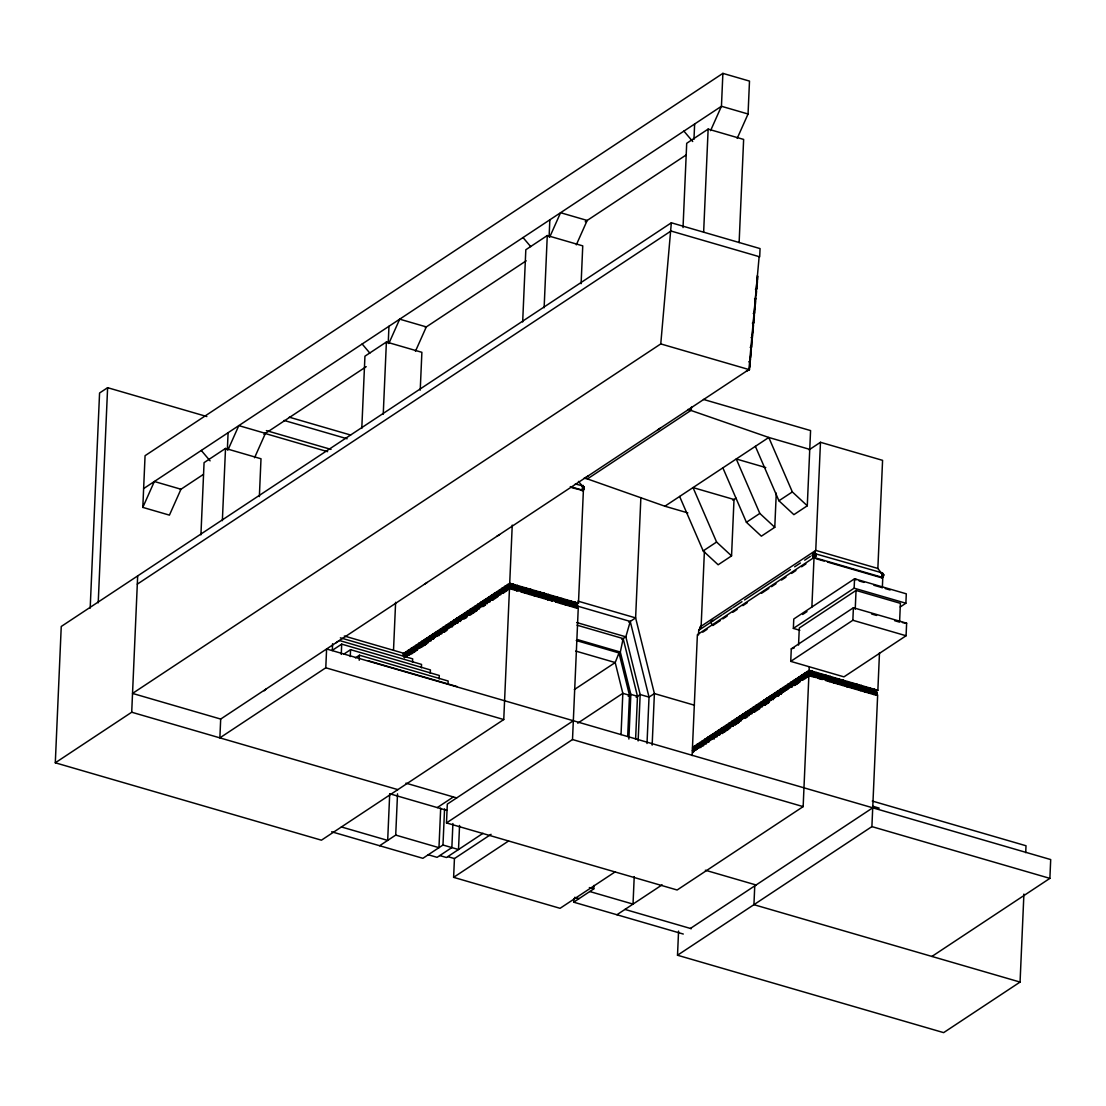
<?xml version="1.0" encoding="UTF-8"?>
<svg xmlns="http://www.w3.org/2000/svg" width="1106" height="1106" viewBox="0 0 1106 1106"><rect width="100%" height="100%" fill="white"/><g stroke="black" fill="none" stroke-linecap="round" stroke-linejoin="round"><path stroke-width="1.5" d="M813.38 557.631C816.034 557.963 813.256 553.083 815.329 553.429C816.491 554.493 815.855 557.742 814.306 557.908C808.514 554.631 818.495 550.802 814.666 557.922M749.688 367.303L750.02 363.667M750.131 362.464L750.462 358.828M750.559 357.625L750.891 353.989M751.002 352.786L751.333 349.164M751.444 347.948L751.776 344.325M751.873 343.109L752.204 339.487M752.315 338.27L752.647 334.648M752.757 333.431L753.089 329.809M753.2 328.606L753.518 324.97M753.628 323.768L753.96 320.132M754.071 318.929L754.403 315.293M754.513 314.09L754.831 310.454M754.942 309.251L755.274 305.629M755.384 304.413L755.716 300.791M755.827 299.574L755.882 298.261L754.555 298.938M756.255 294.735L756.587 291.113M756.698 289.896L757.029 286.274M757.14 285.072L757.472 281.436M757.569 280.233L757.9 276.597M573.323 720.739L447.308 804.117L446.492 822.919L572.507 739.541L578.258 607.927L509.507 587.936L503.755 719.55L321.431 840.187L55.3 762.794L61.245 626.48L671.342 222.79L760.057 248.587L759.698 256.813L670.983 231.016L137.31 584.148M90.18 608.162L99.568 393.003L107.614 387.681L206.85 416.547M98.213 602.839L107.614 387.681M55.3 762.794L131.711 712.223L137.669 575.922M142.812 507.391L154.356 481.497L180.969 489.239L169.425 515.133L142.812 507.391L145.066 455.7L722.882 73.369L749.495 81.097L748.057 114.001L737.19 138.374M200.919 534.862L204.071 462.64L225.513 448.442L261.002 458.769L259.357 496.594M222.361 520.677L225.513 448.442M227.352 449.796L228.099 432.709M759.145 256.661L748.914 369.542L220.688 719.066L219.873 737.868L325.786 667.789L503.755 719.55M325.786 667.789L326.602 648.987L1050.7 859.569L1049.884 878.371L931.902 956.441M332.312 650.563L332.602 643.72M341.256 654.42L341.699 644.134L430.414 669.932L430.262 673.36M350.27 656.563L350.574 649.678L439.289 675.476L439.137 678.918M361.786 428.423L364.939 356.187L386.395 342.003L421.884 352.316L420.225 390.155M359.229 660.254L359.45 655.222L448.151 681.02L448.013 684.379M383.243 414.225L386.395 342.003M388.22 343.358L388.966 326.256M393.515 650.162L395.616 602.3M389.699 793.942L387.681 840.408L341.367 826.942M379.635 845.731L395.713 835.085L397.524 793.845M403.649 656.77L403.801 653.314L344.298 636.005M412.524 662.273L412.676 658.858L340.385 637.83M421.386 667.817L421.538 664.402L339.404 640.512M440.686 808.14L438.971 847.666L395.713 835.085M331.662 831.781L422.879 858.311L442.981 845.012L444.557 808.915M452.907 823.528L451.856 847.583L437.105 857.344L428.243 854.758M615.033 871.943L560.065 908.316L453.612 877.348L454.442 858.56L491.078 834.311M459.557 825.463L458.506 849.519L442.981 845.012M413.52 650.217L412.082 653.452L408.487 650.204L405.598 656.688L403.123 653.757L509.714 583.235L512.244 525.115M576.475 608.051L576.682 603.351L510.143 583.996L509.949 588.696L518.05 591.06M522.668 321.97L525.82 249.749L547.276 235.55L582.751 245.864L581.106 283.703M544.124 307.772L547.276 235.55M549.101 236.905L549.848 219.818M575.576 605.134L578.466 603.226L583.387 490.414L570.295 486.612M683.287 934.045L573.682 902.178L573.834 898.736M573.682 902.178L593.798 888.865L593.95 885.422M621.033 734.578L622.83 693.324L615.199 662.549L618.987 652.941L576.24 640.512M627.683 736.513L629.494 695.259L618.987 652.941M628.872 739.057L630.835 694.374L620.328 652.056L623.162 638.591L577.042 625.18M640.872 497.603L635.618 617.895L654.393 693.573L652.153 745.126M635.604 739.278L637.485 696.31L623.162 638.591M638.134 740.937L640.167 694.54L625.844 636.821L630.254 621.448L577.484 606.102M634.222 876.616L633.019 904.1L589.775 891.533M647.01 743.509L649.028 697.112L630.254 621.448M671.342 222.79L660.766 343.911L132.54 693.421L220.688 719.066M683.024 227.56L686.702 143.296L708.144 129.098L743.633 139.425L739.126 242.601M693.96 139.397L694.637 124.01M691.444 407.049L691.305 410.174L587.41 478.926L584.092 478.165M703.637 232.274L708.144 129.098M1023.907 894.077L1020.064 982.073L943.639 1032.631L677.508 955.238L678.572 931.086M692.121 755.605L692.259 752.177L808.901 675.006L877.652 694.997L871.901 826.611L677.508 955.238M693.033 749.384L694.153 749.716L693.421 751.333L692.315 751.002L692.425 748.651L693.531 748.983M695.743 748.43L692.467 747.476L697.388 634.678L814.03 557.493L882.782 577.498L882.339 587.742M722.882 73.369L721.444 106.273L710.577 130.646M693.379 752.509L693.573 747.808L809.551 671.079L876.076 690.42L875.869 695.121L825.56 680.494M698.508 634.996L698.716 630.296L701.135 626.245M701.107 626.867L704.411 551.037M731.55 555.903L734.011 499.497L693.033 487.594L716.591 542.037L731.55 555.903L718.14 564.779L703.181 550.912L679.623 496.456M754.762 885.699L753.933 904.68L1020.064 982.073M722.868 467.852L746.412 522.295L761.37 536.175L774.781 527.299L776.274 493.11M790.735 661.374L791.288 648.849L853.403 607.747L906.63 623.217L906.077 635.756L843.961 676.858L790.735 661.374L852.85 620.272L906.077 635.756M799.832 630.282L793.361 628.402L793.776 619.001L854.551 578.784L906.298 593.825L905.883 603.226L900.229 606.973M798.546 645.088L799.292 627.987L856.044 590.438L900.408 603.337L899.579 622.139L894.657 620.701M755.37 446.34L778.928 500.783L793.887 514.663L807.283 505.788L810.574 430.58L703.457 399.432M446.492 822.919L677.135 889.998L803.15 806.62L808.901 675.006M692.467 747.476L809.108 670.305L809.26 666.89M811.873 607.07L814.03 557.493M803.606 679.568L809.343 675.78L809.551 671.079M827.454 562.042L880.998 577.609C883.265 577.926 884.496 574.36 881.206 572.908L877.86 568.456L882.574 460.345L820.472 442.289L815.758 550.401L814.099 553.484L814.306 557.908M793.361 628.402L854.136 588.185L854.551 578.784M852.85 620.272L853.403 607.747M855.878 580.014L855.906 579.24M855.228 609.24L856.044 590.438M874.97 692.204L877.86 690.296L879.491 652.692M1025.704 852.657L1026.009 845.758L872.288 801.048M814.002 557.963C809.938 555.931 816.67 551.825 813.076 553.802M746.218 371.326L749.467 369.708L757.444 275.408M571.871 487.705L581.95 490.235L582.724 485.907L575.314 483.958M881.689 576.862L881.869 572.784L816.297 554.037M583.83 489.419L584.009 487.11L581.811 485.838L583.387 486.211L584.3 488.313L582.254 490.566L583.83 489.419L583.678 487.58L578.452 481.387M583.94 486.861L583.678 487.58M882.298 573.544L881.206 572.908L883.639 574.761L882.602 577.387M227.947 449.99L238.813 425.616L265.426 433.358L254.56 457.732M388.828 343.537L399.695 319.164L426.308 326.906L415.441 351.279M549.71 237.085L560.576 212.711L587.189 220.453L576.323 244.827M405.197 652.996L405.1 655.346L405.197 652.996L406.372 653.895L404.52 657.697M406.925 652.305L405.805 651.987L404.367 655.222L405.653 655.512M405.764 653.162L404.478 654.614M407.16 652.844L408.446 651.379L408.335 653.729L407.16 652.844L408.335 653.729M407.713 652.996L408.446 651.379M407.782 653.577L407.879 651.227M407.188 655.927L408.155 653.77L407.049 653.452M405.805 651.987L409.4 655.236L411.736 650.342L411.114 649.609L409.842 651.061L411.017 651.959L409.732 651.669M408.28 654.904L411.169 648.434L412.275 648.752M410.395 651.227L411.114 649.609M410.464 651.793L410.561 649.443M413.243 647.674L413.146 650.024L413.243 647.674L414.418 648.572L413.699 650.19L412.414 649.899M412.082 653.452L410.962 653.134L413.851 646.664L414.957 646.982M413.699 650.19L413.796 647.84M415.206 647.522L416.381 648.406L415.206 647.522L415.925 645.904L417.1 646.789L414.75 651.683L411.169 648.434M413.644 651.365L416.533 644.881L418.884 646.678L417.432 649.913L413.851 646.664M415.759 647.674L416.478 646.056M415.828 648.254L415.925 645.904M418.607 644.121L418.51 646.471L418.607 644.121L419.782 645.019L419.063 646.637L417.778 646.346M416.326 649.581L419.215 643.111L420.321 643.429M419.063 646.637L419.16 644.286M421.289 642.351L421.192 644.701L421.289 642.351L422.464 643.25L420.598 647.051M420.114 648.13L419.008 647.812L421.898 641.342L425.478 644.591L427.828 639.697L426.653 638.798L426.557 641.148L426.653 638.798M420.46 644.577L421.745 644.867L421.842 642.517M423.252 642.199L424.524 640.733L424.428 643.084L423.252 642.199L424.524 640.733M425.686 639.89L424.58 639.558L421.69 646.042L419.215 643.111M423.875 642.932L423.971 640.581M423.28 645.282L424.248 643.125L423.142 642.807M425.478 644.591L424.372 644.259L427.262 637.789L429.612 639.572L428.16 642.807L424.58 639.558M425.81 641.024L427.11 641.314L427.206 638.964M429.335 637.028L428.616 638.646L429.792 639.545L430.51 637.927L429.335 637.028L430.51 637.927M427.054 642.489L429.944 636.019L431.05 636.337M429.169 638.812L429.888 637.194M429.239 639.379L429.958 637.761M431.299 636.876L432.474 637.761L431.299 636.876L432.017 635.259L433.193 636.144L430.842 641.038L427.262 637.789M429.736 640.72L432.626 634.236L433.732 634.567M431.852 637.042L432.57 635.411M431.921 637.609L432.017 635.259M434.699 633.475L434.589 635.826L434.699 633.475L435.875 634.374L435.156 635.991L433.856 635.701M433.524 639.268L432.418 638.936L435.308 632.466L437.644 634.25L436.69 636.406M435.156 635.991L435.252 633.641M434.008 638.19L434.962 636.033M436.663 633.323L437.935 631.872L437.824 634.222L436.663 633.323L437.824 634.222M439.096 631.014L437.99 630.697L435.1 637.167L432.626 634.236M437.216 633.489L437.935 631.872M437.271 634.056L437.382 631.706M440.064 629.936L439.953 632.286L440.064 629.936L441.239 630.821L440.506 632.438L439.22 632.162M440.326 632.48L438.888 635.715L437.782 635.397L440.672 628.913L443.188 630.669L443.299 628.319L442.027 629.784L442.635 630.503L442.746 628.153M440.506 632.438L440.617 630.088M443.008 630.71L441.57 633.945L440.465 633.614L443.354 627.143L444.46 627.461M443.299 628.319L442.027 629.784M444.695 628.001L445.981 626.549L445.87 628.899L444.695 628.001L445.87 628.899M444.584 628.609L445.69 628.927L444.253 632.162L443.147 631.844L446.022 625.374L448.372 627.157L446.935 630.392L444.087 632.273M445.262 628.167L445.981 626.549M445.317 628.733L445.428 626.383M448.11 624.614L447.377 626.231L448.552 627.116L449.271 625.498L448.11 624.614L449.271 625.498M449.824 623.922L448.704 623.59L445.829 630.074L443.354 627.143M447.93 626.397L448.663 624.766M447.999 626.964L448.718 625.346M450.792 622.83L450.681 625.18L450.792 622.83L451.953 623.729L451.234 625.346L449.948 625.056M452.506 622.139L451.386 621.821L448.511 628.291L446.022 625.374M451.234 625.346L451.345 622.996M450.101 627.544L451.054 625.388M455.188 620.369L452.299 626.839L451.193 626.521L454.068 620.051L456.419 621.835L455.451 623.991M453.294 622.844L453.46 621.06L454.635 621.959L453.916 623.577L452.741 622.678L453.916 623.577M453.363 623.411L454.082 621.793M456.142 619.291L456.045 621.641L456.142 619.291L457.317 620.176L456.598 621.793L455.313 621.517M457.856 618.6L456.75 618.268L453.861 624.752L451.386 621.821M456.598 621.793L456.709 619.443M459.101 620.065L457.663 623.3L456.543 622.968L459.432 616.498L461.962 618.254L462.059 615.904L460.787 617.355L461.962 618.254M458.658 619.291L458.824 617.507L459.999 618.406L459.28 620.024L458.105 619.139L459.28 620.024M458.727 619.858L459.446 618.24M463.22 615.047L462.114 614.729L459.225 621.199L456.75 618.268M462.059 615.904L460.787 617.355M461.409 618.088L461.506 615.738M460.345 621.517L461.783 618.282L460.677 617.964M465.695 617.978L467.147 614.742L464.796 612.945L461.907 619.429L459.432 616.498M464.644 616.471L464.188 613.968L465.363 614.853L464.644 616.471L463.359 616.194M464.81 614.701L464.022 615.752M463.497 618.669L464.465 616.512M466.87 612.185L466.151 613.816L467.326 614.701L468.045 613.083L466.87 612.185L468.045 613.083M468.585 611.494L467.479 611.176L464.589 617.646L462.114 614.729M466.704 613.968L467.423 612.351M466.773 614.535L467.492 612.918M471.267 609.724L470.161 609.406L467.271 615.876L464.796 612.945M469.386 612.199L469.552 610.415L470.727 611.314L470.009 612.931L468.833 612.033L470.009 612.931M469.456 612.765L470.174 611.148M468.861 615.116L469.829 612.959L468.723 612.641M471.515 610.263L472.787 608.812L472.691 611.148L471.515 610.263L472.691 611.148M472.511 611.189L471.059 614.424L469.953 614.106L472.843 607.636L475.193 609.42L473.741 612.655L470.161 609.406M472.068 610.429L472.787 608.812M472.138 610.996L472.234 608.646M472.635 612.323L475.525 605.853L476.631 606.185M474.75 608.646L474.916 606.876L476.092 607.761L475.373 609.378L474.198 608.494L475.373 609.378M474.82 609.226L475.539 607.595M476.88 606.71L478.151 605.259L478.055 607.609L476.88 606.71L478.055 607.609M477.875 607.636L476.423 610.871L475.317 610.553L478.207 604.083L480.737 605.839L481.456 604.208L480.281 603.323L481.456 604.208M477.433 606.876L478.151 605.259M477.502 607.443L477.598 605.093M481.995 602.632L480.889 602.314L477.999 608.784L475.525 605.853M480.834 603.489L479.562 604.941L480.184 605.673L480.903 604.056M479.105 609.102L480.557 605.867M482.244 603.171L483.516 601.705L483.419 604.056L482.244 603.171L483.419 604.056M480.889 602.314L484.469 605.563L485.907 602.314L483.571 600.53L480.681 607.014L478.207 604.083M482.797 603.323L483.516 601.705M482.852 603.904L482.963 601.553M482.271 606.254L483.225 604.097L482.119 603.765M483.363 605.231L486.253 598.761L487.359 599.079M486.087 602.286L485.645 599.77L486.82 600.669L486.087 602.286L484.801 601.996M485.534 602.12L486.267 600.503M488.327 598L488.216 600.351L488.327 598L489.502 598.885L488.769 600.517L487.483 600.226M490.041 597.309L488.935 596.991L486.046 603.461L483.571 600.53M488.769 600.517L488.88 598.166M487.152 603.779L488.119 601.623M490.165 598.443L491.271 598.775L489.834 602.01L488.728 601.692L491.617 595.208L492.723 595.54L493.953 596.991L492.516 600.24M490.843 598L491.009 596.231L492.184 597.116L491.451 598.733L490.29 597.848L491.451 598.733M490.898 598.581L491.617 596.95M493.691 594.447L493.58 596.798L493.691 594.447L494.866 595.346L494.133 596.964L492.847 596.673M495.405 593.756L494.285 593.438L491.41 599.908L488.935 596.991M494.133 596.964L494.244 594.613M494.285 593.438L497.88 596.687L500.216 591.793L499.055 590.908L498.322 592.526L499.497 593.41L496.967 591.669L494.092 598.139L491.617 595.208M496.815 595.194L496.373 592.678L497.534 593.563L496.815 595.194L495.529 594.904M496.981 593.41L496.193 594.461M495.682 597.378L496.635 595.222M496.774 596.369L499.649 589.885L500.769 590.217M499.608 591.06L498.322 592.526M498.944 593.258L499.055 590.908M503.451 588.433L502.331 588.115L499.456 594.586L496.967 591.669M502.179 591.641L501.723 589.125L502.898 590.023L502.179 591.641L500.894 591.351M502.345 589.857L501.557 590.908M500.562 594.917L502 591.669M504.405 587.355L504.308 589.705L504.405 587.355L505.58 588.24L503.244 593.134L499.649 589.885M502.124 592.816L505.013 586.346L507.364 588.129L505.926 591.364M503.576 589.581L504.861 589.871L504.972 587.521M539.438 596.646L535.207 590.645L530.576 594.06L526.345 588.074L521.037 591.931L521.7 591.489L517.47 585.489L512.161 589.346L507.695 584.562L504.806 591.046L502.331 588.115M507.543 588.088L507.087 585.586L508.262 586.47L507.543 588.088L507.709 586.304M508.608 589.595L507.488 589.263L508.94 586.028L507.695 584.562M509.078 588.503L510.046 586.346L513.032 584.203L517.262 590.189L516.599 590.632L512.368 584.645M575.618 607.858L577.249 605.259L575.134 602.258L574.456 602.701L577.691 606.019L576.848 608.245M692.315 751.002L694.485 746.149L695.591 746.481L694.623 748.638M693.711 748.942L693.877 747.172L695.052 748.057L694.333 749.674L693.158 748.79L694.333 749.674M693.766 749.522L694.499 747.891M695.84 747.006L697.015 747.905L695.84 747.006L696.559 745.389L697.734 746.287L695.868 750.089M700.416 744.504L699.241 743.619L700.416 744.504L699.683 746.135L697.167 744.379L694.278 750.85L692.425 748.651M696.393 747.172L697.112 745.555M696.448 747.739L696.559 745.389M700.955 742.928L699.849 742.61L696.96 749.08L694.485 746.149M699.794 743.785L698.522 745.237L699.683 746.135M699.13 745.969L699.863 744.352M698.55 748.32L699.504 746.163L698.398 745.845M701.923 741.85L701.812 744.2L701.923 741.85L703.098 742.734L700.748 747.628M703.637 741.158L702.531 740.826L699.642 747.31L697.167 744.379M701.08 744.062L702.365 744.352L702.476 742.002M704.868 742.61L703.43 745.859L702.324 745.527L705.199 739.057L707.55 740.84L706.444 740.522M705.047 742.582L704.605 740.066L705.78 740.965L705.047 742.582L703.762 742.292M705.213 740.799L704.439 741.85M707.287 738.296L706.554 739.914L707.729 740.813L707.287 738.296L707.895 739.029M706.112 744.075L709.001 737.605L707.881 737.287L705.006 743.757L702.531 740.826M707.121 740.08L707.84 738.462M708.794 742.306L707.688 741.988L710.564 735.504L714.158 738.753L715.596 735.518L714.49 735.2M710.411 739.029L709.969 736.527L711.13 737.412L710.411 739.029L709.126 738.739M710.577 737.26L709.789 738.296M709.278 741.227L710.232 739.071M712.637 734.743L712.54 737.094L712.637 734.743L713.812 735.642L711.96 739.458M714.365 734.052L713.246 733.734L710.37 740.204L707.881 737.287M711.808 736.969L713.093 737.26L713.204 734.909M714.158 738.753L713.038 738.435L715.928 731.965L718.458 733.707L717.172 733.416M715.153 734.757L715.319 732.974L716.494 733.872L715.776 735.49L714.6 734.591L715.776 735.49M715.223 735.324L715.941 733.707M718.001 731.204L717.905 733.555L718.001 731.204L719.177 732.089L716.84 736.983L713.246 733.734M715.72 736.665L718.61 730.181L719.716 730.513M718.554 731.356L717.282 732.822M722.398 728.73L721.292 728.412L718.402 734.882L715.928 731.965M721.14 731.937L720.683 729.421L721.859 730.319L721.14 731.937L719.854 731.647M721.306 730.154L720.518 731.204M719.522 735.213L720.96 731.965M722.647 729.269L723.822 730.167L722.647 729.269L723.365 727.651L724.541 728.55L722.19 733.43L718.61 730.181M721.084 733.112L723.974 726.642L726.324 728.425L724.872 731.66L721.292 728.412M723.2 729.435L723.918 727.817M723.269 730.001L723.365 727.651M723.766 731.343L726.656 724.859L727.762 725.19M726.504 728.384L726.048 725.882L727.223 726.766L726.504 728.384L725.218 728.094M725.951 728.232L726.67 726.614M728.73 724.098L728.633 726.448L728.73 724.098L729.905 724.997L727.554 729.891L723.974 726.642M726.448 729.559L729.338 723.089L732.919 726.338L735.269 721.444L734.094 720.559L733.997 722.909L734.094 720.559M727.9 726.324L729.186 726.614L729.283 724.264M730.582 724.554L731.688 724.872L730.237 728.107L729.13 727.789L732.02 721.319L733.126 721.637M731.246 724.112L731.412 722.329L732.587 723.227L731.868 724.845L730.693 723.946L731.868 724.845M731.315 724.679L732.034 723.061M732.919 726.338L731.813 726.02L734.702 719.536L737.232 721.292L737.951 719.674L736.776 718.776L737.951 719.674M733.25 722.771L734.55 723.061L734.647 720.711M735.932 721.001L737.052 721.319L735.601 724.568L734.495 724.236L737.384 717.766L738.49 718.084M737.329 718.941L736.057 720.393L737.232 721.292M736.679 721.126L737.398 719.508M739.458 717.006L739.361 719.356L739.458 717.006L740.633 717.905L738.283 722.785L734.702 719.536M737.177 722.467L740.066 715.997L741.172 716.315M738.614 719.232L739.914 719.522L740.011 717.172M742.416 717.78L740.965 721.015L739.859 720.697L742.748 714.213L745.085 715.997L743.979 715.679M742.596 717.739L742.14 715.236L743.315 716.121L742.596 717.739L741.297 717.448M742.762 715.969L741.974 717.006M744.822 713.453L744.711 715.803L744.822 713.453L745.997 714.352L744.131 718.167M746.536 712.762L745.43 712.444L742.541 718.914L740.066 715.997M744.656 715.236L745.375 713.619M747.767 714.227L746.329 717.462L745.223 717.144L748.112 710.674L750.449 712.458M747.946 714.2L747.504 711.683L748.679 712.582L747.946 714.2L746.661 713.909M748.126 712.416L747.338 713.467M750.186 709.914L750.075 712.264L750.186 709.914L751.361 710.799L749.011 715.693L745.43 712.444M747.905 715.375L750.794 708.891L751.9 709.223M749.343 712.126L750.628 712.416L750.739 710.066M752.025 710.356L753.131 710.674L751.693 713.923L750.587 713.591L753.462 707.121L754.582 707.439M752.702 709.914L752.868 708.13L754.043 709.029L753.31 710.646L752.135 709.748L753.31 710.646M752.757 710.481L753.476 708.863M755.55 706.361L755.439 708.711L755.55 706.361L756.711 707.259L754.375 712.14M757.264 705.669L756.145 705.351L753.269 711.822L750.794 708.891M754.707 708.587L755.992 708.877L756.103 706.527M760.071 705.034L761.177 705.351L758.827 703.568L755.951 710.052L753.462 707.121M758.675 707.093L758.232 704.591L759.393 705.476L758.675 707.093L757.389 706.803M758.84 705.324L758.052 706.361M757.541 709.292L758.495 707.135M760.9 702.808L760.181 704.425L761.357 705.324L760.9 702.808L761.522 703.54M762.628 702.116L759.739 708.6L758.633 708.269L761.509 701.798L763.859 703.582L762.891 705.739M760.734 704.591L761.467 702.974M763.582 701.038L762.863 702.656L764.039 703.554L764.758 701.937L763.582 701.038L764.758 701.937M762.421 706.817L761.301 706.499L764.191 700.029L765.297 700.347M763.417 702.822L764.149 701.204M763.486 703.388L764.205 701.771M765.546 700.886L766.721 701.771L765.546 700.886L766.264 699.269L767.44 700.153L765.103 705.047L761.509 701.798M763.983 704.729L766.873 698.245L769.223 700.029L767.785 703.278M766.099 701.038L766.817 699.421M766.168 701.619L766.264 699.269M768.228 699.103L769.5 697.651L769.403 700.001L768.228 699.103L769.403 700.001M770.661 696.794L769.555 696.476L766.665 702.946L764.191 700.029M768.781 699.269L769.5 697.651M768.85 699.835L768.947 697.485M771.629 695.715L771.532 698.066L771.629 695.715L772.804 696.614L770.937 700.416M774.767 696.448L773.592 695.563L774.864 694.098L774.767 696.448L772.237 694.706L769.347 701.176L766.873 698.245M770.799 697.941L772.085 698.232L772.182 695.881M776.993 692.162L776.896 694.513L776.274 693.78L777.546 692.328L777.449 694.679L774.919 692.923L772.029 699.407L769.555 696.476M774.864 694.098L773.592 695.563M774.214 696.296L774.311 693.946M773.135 699.725L774.587 696.49L773.481 696.172M778.707 691.471L777.601 691.153L774.712 697.623L772.237 694.706M777.546 692.328L776.274 693.78M778.956 692.01L780.228 690.559L780.131 692.909L778.956 692.01L780.131 692.909M779.951 692.937L778.5 696.172L777.394 695.854L780.283 689.384L781.389 689.702M779.509 692.176L780.228 690.559M779.578 692.743L779.675 690.393M781.638 690.241L782.813 691.126L781.638 690.241L782.357 688.623L783.532 689.508L782.357 688.623M781.182 694.402L784.071 687.932L782.965 687.6L780.076 694.084L777.601 691.153M782.191 690.393L782.91 688.775M782.26 690.974L782.979 689.356M784.32 688.457L785.592 687.006L785.495 689.356L784.32 688.457L785.495 689.356M787.997 687.614L785.647 685.831L782.758 692.301L780.283 689.384M784.873 688.623L785.592 687.006M784.942 689.19L785.039 686.84M784.348 691.554L785.315 689.397M787.721 685.07L787.624 687.42L787.721 685.07L788.896 685.969L787.03 689.771M789.435 684.379L788.329 684.061L785.44 690.531L782.965 687.6M786.878 687.296L788.177 687.586L788.274 685.236M789.684 684.918L790.956 683.453L790.859 685.803L789.684 684.918L790.859 685.803M792.117 682.609L791.011 682.278L788.122 688.762L785.647 685.831M790.237 685.07L790.956 683.453M790.292 685.651L790.403 683.301M793.085 681.517L792.974 683.867L793.085 681.517L794.26 682.416L793.541 684.033L792.242 683.743M793.348 684.075L791.91 687.31L790.804 686.978L793.693 680.508L794.799 680.826M793.541 684.033L793.638 681.683M795.767 679.748L795.656 682.098L795.767 679.748L796.942 680.646L796.209 682.264L794.924 681.973M796.514 681.213L797.481 679.056L796.375 678.738L793.486 685.208L791.011 682.278M794.592 685.526L795.56 683.37M797.73 679.596L799.002 678.13L798.891 680.48L797.73 679.596L798.891 680.48M797.606 680.204L798.712 680.522L797.274 683.757L796.168 683.439L799.057 676.955L802.638 680.204L799.057 676.955M798.283 679.748L799.002 678.13M798.338 680.328L798.449 677.978M801.131 676.195L800.398 677.812L801.573 678.711L802.306 677.093L801.131 676.195L802.306 677.093M801.394 678.752L799.956 681.987L798.85 681.655L801.726 675.185L802.845 675.503M800.965 677.978L801.684 676.36M801.02 678.545L801.739 676.927M801.532 679.886L804.408 673.416L808.002 676.665L809.44 673.43L812.426 671.273L816.657 677.259L821.302 673.858L825.532 679.844L830.177 676.43L834.408 682.43L839.039 679.015L843.27 685.001L847.915 681.6L852.145 687.586L856.791 684.172L861.021 690.158L865.652 686.757L869.883 692.743L874.528 689.328L876.643 692.328L873.657 694.471L869.427 688.485L870.09 688.043L874.321 694.029M804.256 676.941L803.813 674.425L804.974 675.324L804.256 676.941L802.97 676.651M804.421 675.158L803.647 676.208M803.122 679.125L804.076 676.969M805.762 674.273L807.048 672.807L806.938 675.158L805.762 674.273L806.938 675.158M805.652 674.881L806.758 675.199L805.32 678.434L804.214 678.116L807.09 671.632L811.555 676.416L816.864 672.559L821.094 678.559L820.431 679.001L816.2 673.015L816.864 672.559M806.315 674.425L807.048 672.807M806.385 675.006L806.495 672.655M808.002 676.665L806.896 676.333L808.334 673.098L807.09 671.632M876.118 695.259L877.086 693.089L875.841 691.637M814.68 553.567L815.025 553.373M582.378 486.087L583.346 486.986M583.871 488.202L581.811 485.838M583.927 488.838C581.244 480.557 585.682 489.474 581.604 490.539M582.724 490.552L582.295 489.778M583.208 490.304L584.231 488.023L583.056 487.304M583.581 489.93L582.821 488.603M881.772 573.157L883.376 574.816L881.579 577.705M882.74 574.055L882.325 573.005M883.072 574.65L882.961 573.475L881.206 572.908M883.279 575.272L883.335 573.945M883.321 575.908L883.556 574.484L881.689 572.811M882.118 577.622L883.625 575.092L882.132 572.88M508.94 586.028L510.046 586.346L513.032 584.203M511.829 586.235L513.322 585.157L514.373 586.65C512.672 589.747 510.82 583.622 513.212 587.507M512.88 587.728L514.373 586.65M516.253 587.521L517.76 586.443L518.811 587.95L517.318 589.014L516.253 587.521L517.76 586.443M516.599 590.632L521.908 586.788L526.138 592.775L525.461 593.217L521.23 587.231L521.908 586.788M520.691 588.807L522.184 587.742L523.249 589.235L521.755 590.314L520.691 588.807L521.755 590.314M525.129 590.106L526.622 589.028L527.686 590.521L526.193 591.599L525.129 590.106L526.193 591.599M525.461 593.217L530.783 589.36L535.014 595.346L534.336 595.802L530.106 589.802L530.783 589.36M529.567 591.392L531.06 590.314L532.124 591.807L530.617 592.885L529.567 591.392L530.617 592.885M534.004 592.678L535.498 591.599L536.548 593.106L535.055 594.171L534.004 592.678L535.055 594.171M534.336 595.802L539.645 591.945L543.875 597.931L543.212 598.374L538.981 592.387L539.645 591.945M538.442 593.963L539.935 592.899L540.986 594.392L539.493 595.47L538.442 593.963L539.493 595.47M544.083 593.231L543.419 593.673L547.65 599.659L548.313 599.217L544.083 593.231L538.774 597.088L534.544 591.102L535.207 590.645M542.866 595.263L544.373 594.185L545.424 595.678L543.931 596.756L542.866 595.263L543.931 596.756M543.212 598.374L548.521 594.516L552.751 600.517L557.396 597.102L561.627 603.088L566.258 599.687L570.489 605.673L569.825 606.116L565.595 600.129L566.258 599.687M547.304 596.549L548.797 595.47L549.862 596.977L548.369 598.042L547.304 596.549L548.369 598.042M547.65 599.659L552.959 595.816L557.189 601.802L561.82 598.387L566.051 604.388L565.387 604.83L561.157 598.83L558.834 600.544L559.512 600.102M551.742 597.834L553.235 596.77L554.3 598.263L552.806 599.341L551.742 597.834L552.806 599.341M557.396 597.102L552.074 600.959L521.299 592M556.18 599.134L557.673 598.056L558.737 599.549L557.23 600.627L556.18 599.134L557.23 600.627M560.618 600.42L562.111 599.341L563.161 600.848C561.461 603.931 559.622 597.821 562.014 601.692M561.668 601.913L563.161 600.848M565.055 601.705L566.548 600.641L567.599 602.134L566.106 603.212L565.055 601.705L566.548 600.641M565.387 604.83L570.696 600.973L574.926 606.959L574.263 607.401L570.032 601.415L570.696 600.973M569.479 603.005L570.986 601.927L572.037 603.42L570.544 604.498L569.479 603.005L570.544 604.498M569.825 606.116L575.134 602.258M573.917 604.291L575.41 603.212L576.475 604.719L574.982 605.784L573.917 604.291L574.982 605.784M574.263 607.401L577.249 605.259M808.334 673.098L809.44 673.43L812.426 671.273M811.223 673.305L812.716 672.227L813.767 673.72C812.412 676.236 809.924 672.725 812.716 672.227M812.274 674.798L813.767 673.72M815.661 674.591L817.154 673.513L818.205 675.019L816.712 676.084L815.661 674.591L816.712 676.084M820.085 675.877L821.592 674.812L822.643 676.305L821.15 677.384L820.085 675.877L821.15 677.384M820.431 679.001L825.74 675.144L829.97 681.13L834.615 677.729L838.846 683.715L843.477 680.301L847.708 686.301L847.044 686.743L842.813 680.743L843.477 680.301M824.523 677.176L826.016 676.098L827.081 677.591L825.588 678.669L824.523 677.176L825.588 678.669M828.961 678.462L830.454 677.384L831.518 678.89L830.025 679.955L828.961 678.462L830.025 679.955M833.399 679.748L834.892 678.683L835.956 680.176L834.449 681.255L833.399 679.748L834.449 681.255M837.836 681.047L839.33 679.969L840.38 681.462L838.887 682.54L837.836 681.047L838.887 682.54M842.274 682.333L843.767 681.255L844.818 682.761L843.325 683.826L842.274 682.333L843.325 683.826M846.698 683.619L848.205 682.554L849.256 684.047L847.763 685.126L846.698 683.619L847.763 685.126M847.044 686.743L852.353 682.886L856.583 688.872L861.228 685.471L865.459 691.457L870.09 688.043M851.136 684.918L852.629 683.84L853.694 685.333L852.201 686.411L851.136 684.918L852.201 686.411M856.791 684.172L853.791 686.328L854.468 685.886M855.574 686.204L857.067 685.126L858.132 686.619L856.638 687.697L855.574 686.204L856.638 687.697M861.228 685.471L858.228 687.614L858.906 687.172M860.012 687.49L861.505 686.411L862.569 687.918C860.855 691.015 859.016 684.89 861.408 688.762M861.062 688.983L862.569 687.918M864.45 688.775L865.943 687.711L866.993 689.204L865.5 690.282L864.45 688.775L865.943 687.711M868.887 690.075L870.381 688.997L871.431 690.49L869.938 691.568L868.887 690.075L869.938 691.568M873.311 691.361L874.818 690.282L875.869 691.789L874.376 692.854L873.311 691.361L874.376 692.854M143.628 488.603L721.444 106.273L748.057 114.001M180.333 489.668L203.393 474.405M263.905 434.368L366.21 366.667M425.298 327.583L526.152 260.836M585.24 221.739L686.107 155.006M264.154 690.835L266.283 688.9M332.312 650.342L341.699 644.134M343.869 654.116L350.574 649.678M355.427 657.876L359.45 655.222M403.123 653.757L404.243 654.075L510.143 583.996M404.381 657.489L509.507 587.936M411.155 654.061L416.879 650.273M421.179 647.439L426.902 643.651M464.133 619.014L466.995 617.12M469.856 615.226L477.018 610.484M482.741 606.696L485.603 604.802M492.764 600.074L497.064 597.226M502.788 593.438L507.073 590.59M517.47 585.489L516.806 585.931L520.332 590.922M517.318 589.014L516.599 587.3M526.345 588.074L525.668 588.516L529.898 594.503L530.576 594.06M587.41 478.926L664.886 506.216L768.781 437.464L809.758 449.382M548.521 594.516L547.843 594.959L552.074 600.959L552.751 600.517M553.235 596.77L554.3 598.263M555.074 598.802L554.396 599.245L556.512 602.245L557.189 601.802M561.627 603.088L560.949 603.53L556.719 597.544M566.106 603.212L565.387 601.484M732.891 500.244L736.043 498.156M809.025 449.865L820.472 442.289M703.181 550.912L716.591 542.037M746.412 522.295L759.822 513.433L774.781 527.299M778.928 500.783L792.338 491.921L807.283 505.788M628.913 622.332L635.618 617.895L577.899 601.111M621.821 639.489L625.844 636.821L576.751 622.554M574.318 689.591L615.199 662.549L575.77 651.075M699.835 627.102L815.758 550.401L877.86 568.456M698.716 630.296L722.011 614.881M723.048 614.189L731.992 608.272M733.071 607.567L741.974 601.678M744.518 599.977L790.444 569.604M794.633 566.825L800.412 562.995M804.656 560.189L810.394 556.387M437.285 807.587L453.363 796.942M702.794 632.148L707.093 629.314M712.817 625.526L720.379 620.521M722.84 618.89L727.14 616.056M732.863 612.268L737.163 609.42M742.886 605.632L747.186 602.784M761.495 593.314L768.85 588.447M771.518 586.678L775.983 583.733M781.541 580.056L785.951 577.125M791.564 573.42L795.933 570.53M801.587 566.784L805.915 563.922M577.733 723.172L622.83 693.324L629.494 695.259M628.153 696.158L630.835 694.374L637.485 696.31M636.144 697.195L640.167 694.54L649.028 697.112L654.393 693.573L694.444 705.213M802.68 614.452L806.993 611.604M483.018 833.302L446.451 857.509L439.787 855.574M453.612 877.348L508.58 840.989M722.011 733.555L729.172 728.826M734.896 725.038L739.181 722.19M744.919 718.402L747.78 716.508M754.942 711.766L759.228 708.932M764.951 705.144L769.251 702.296M795.02 685.25L799.32 682.402M817.154 673.513L818.205 675.019M821.302 673.858L820.638 674.301L824.164 679.291M825.74 675.144L825.062 675.586L829.293 681.572L829.97 681.13M826.016 676.098L827.081 677.591M830.177 676.43L829.5 676.872L833.73 682.872L834.408 682.43M834.615 677.729L833.938 678.172L838.168 684.158L838.846 683.715M834.892 678.683L835.956 680.176M839.039 679.015L838.376 679.457L842.606 685.444M843.767 681.255L844.818 682.761M847.915 681.6L847.251 682.043L850.777 687.033M852.353 682.886L851.675 683.328L855.906 689.315L856.583 688.872M852.629 683.84L853.694 685.333M861.505 686.411L862.224 688.139M865.652 686.757L864.989 687.199L869.219 693.186M861.021 690.158L860.344 690.614L856.113 684.614M865.5 690.282L864.781 688.554M865.459 691.457L864.781 691.9L860.551 685.914M870.381 688.997L871.431 690.49M874.528 689.328L873.864 689.785L877.086 693.089M616.927 914.745L662.107 884.855M690.393 928.459L872.731 807.809M582.088 490.276L583.871 488.368L582.917 486.253M755.426 289.274L756.753 288.597M753.241 313.454L754.568 312.777M752.357 323.132L753.684 322.454M751.043 337.634L752.37 336.957M750.172 347.312L751.499 346.634M748.859 361.828L750.186 361.15M812.703 554.175L815.786 553.968M812.454 554.687L815.896 554.452M812.357 555.267L815.91 555.032M812.398 555.903L815.841 555.668M812.606 556.525L815.675 556.318M812.938 557.12L815.454 556.954M582.198 490.345L584.106 488.631L582.973 487.94M582.281 490.497L583.47 489.93L582.586 489.225M791.288 648.849L794.163 648.019M814.514 553.359L813.325 554.908L814.154 557.922M902.399 622.567L906.63 623.217M814.859 553.373L815.592 553.622M687.987 409.414L768.781 437.464L792.338 491.921M660.766 343.911L749.467 369.708M660.42 428.105L657.738 429.888M765.767 467.562L736.264 458.976L759.822 513.433M588.033 475.995L585.351 477.778M664.886 506.216L687.821 512.894M816.09 558.737L824.205 561.101M859.141 580.968L864.035 582.392M873.823 585.24L881.98 587.604M885.242 588.558L890.136 589.982M289.302 417.197L350.643 435.031M284.118 420.446L347.118 438.764M854.136 588.185L905.883 603.226M266.38 430.607L331.026 449.409M264.749 433.372L327.597 451.663M871.652 614.024L876.588 615.448M499.553 534.557L496.857 536.327M509.714 583.235L578.466 603.226M809.108 670.305L877.86 690.296M575.341 604.235L577.691 606.019M875.8 692.812L876.408 693.545M577.014 606.461L576.945 605.894M555.378 601.913L574.857 607.581M809.343 675.78L814.21 677.19M817.458 678.13L822.325 679.554M506.258 587.798L507.364 588.129M800.288 678.42L801.573 678.711M498.212 593.12L499.318 593.452M795.048 681.365L796.209 682.264M789.56 685.526L790.679 685.844M427.165 582.447L424.469 584.231M781.513 690.849L782.633 691.167M479.437 605.549L480.737 605.839M776.163 694.388L777.449 694.679M474.073 609.088L475.193 609.42M577.581 639.614L620.328 652.056M768.117 699.711L769.223 700.029M466.041 614.411L467.326 614.701M762.753 703.264L764.039 703.554M452.63 623.286L453.736 623.604M447.266 626.839L448.552 627.116M441.902 630.379L443.188 630.669M436.538 633.932L437.644 634.25M431.174 637.485L432.294 637.803M428.492 639.254L429.792 639.545M722.536 729.877L723.642 730.195M415.096 648.13L416.202 648.448M403.137 655.499L403.082 654.932M338.671 640.996L335.975 642.78M872.648 806.219L879.229 808.127M368.312 660.766L457.027 686.563M572.507 739.541L803.15 806.62M871.901 826.611L1049.884 878.371M405.93 783.159L456.695 797.91M705.351 870.228L756.089 884.98M131.711 712.223L397.842 789.629M389.851 793.804L446.893 810.38M589.36 887.579L593.798 888.865M447.792 856.625L454.442 858.56M624.973 909.422L691.333 928.722M574.608 897.339L579.046 898.625M881.551 572.77L882.505 573.115M882.312 573.323L883.321 574.221M882.422 573.793C880.1 581.493 885.132 576.129 882.45 574.373M882.367 575.009L883.583 575.977L882.215 575.673M881.98 576.295L882.865 577L881.358 577.304M583.028 486.723L583.927 487.152M683.909 131.102L692.715 141.513M523.027 237.555L530.742 246.652M804.408 673.416L806.896 676.333M804.366 674.591L804.974 675.324M801.726 675.185L804.214 678.116M796.375 678.738L798.85 681.655M793.693 680.508L796.168 683.439M788.329 684.061L790.804 686.978M774.919 692.923L777.394 695.854M758.827 703.568L761.301 706.499M758.785 704.743L759.393 705.476M756.145 705.351L758.633 708.269M753.421 708.296L754.043 709.029M748.112 710.674L750.587 713.591M748.057 711.849L748.679 712.582M742.748 714.213L745.223 717.144M742.693 715.388L743.315 716.121M737.384 717.766L739.859 720.697M732.02 721.319L734.495 724.236M731.965 722.495L732.587 723.227M729.338 723.089L731.813 726.02M726.656 724.859L729.13 727.789M726.601 726.034L727.223 726.766M721.236 729.587L721.859 730.319M715.886 733.14L716.494 733.872M710.564 735.504L713.038 738.435M710.522 736.679L711.13 737.412M705.199 739.057L707.688 741.988M705.158 740.232L705.78 740.965M699.849 742.61L702.324 745.527M362.16 344.007L369.86 353.104M694.43 747.324L695.052 748.057M507.64 585.738L508.262 586.47M505.013 586.346L507.488 589.263M502.29 589.291L502.898 590.023M496.926 592.844L497.534 593.563M491.562 596.383L492.184 597.116M486.253 598.761L488.728 601.692M486.198 599.936L486.82 600.669M475.469 607.028L476.092 607.761M472.843 607.636L475.317 610.553M470.105 610.581L470.727 611.314M467.479 611.176L469.953 614.106M464.741 614.12L465.363 614.853M459.377 617.673L459.999 618.406M454.068 620.051L456.543 622.968M454.027 621.226L454.635 621.959M448.704 623.59L451.193 626.521M440.672 628.913L443.147 631.844M437.99 630.697L440.465 633.614M435.308 632.466L437.782 635.397M429.944 636.019L432.418 638.936M421.898 641.342L424.372 644.259M416.533 644.881L419.008 647.812M408.487 650.204L410.962 653.134M404.243 654.075L406.718 657.005M201.278 450.446L210.085 460.856M811.763 671.715L815.993 677.715M811.555 673.084L812.62 674.577M810.117 672.973L812.233 675.973M510.709 585.904L512.825 588.904M713.246 625.236A2.599 2.032 56.5 0 1 711.13 622.249A2.599 2.032 56.5 0 1 713.453 620.535"/></g></svg>
